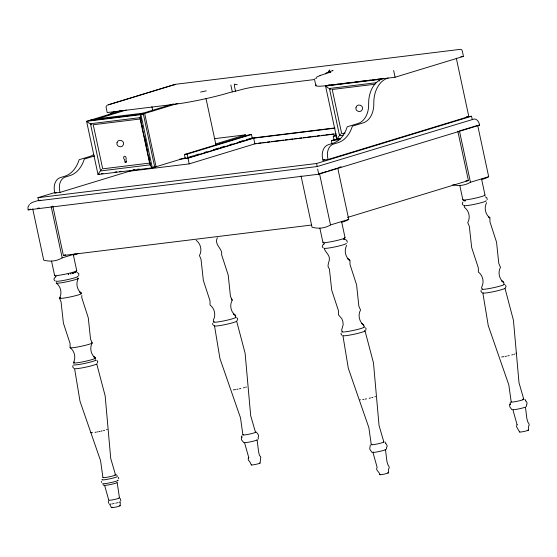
<?xml version="1.0" encoding="UTF-8"?>
<svg xmlns="http://www.w3.org/2000/svg" width="557" height="557" viewBox="0 0 557 557"><rect width="100%" height="100%" fill="white"/><g stroke="black" fill="none" stroke-linecap="round" stroke-linejoin="round"><path stroke-width="0.84" d="M120.145 505.728L120.284 501.725M260.091 463.048L260.773 456.942L259.409 455.264L258.587 451.811L257.104 439.863M388.466 472.802L388.605 468.799C390.429 467.796 387.874 464.587 388.069 465.199L386.948 461.628L385.486 449.59M528.412 430.122L528.551 426.119C530.375 425.109 527.813 421.9 528.008 422.519L526.908 418.885L525.432 406.909A6.44 0.564 -12.1 0 1 521.582 408.26A6.44 0.564 -12.1 0 1 514.71 409.597M76.024 271.593L76.128 272.081M344.344 238.661L344.449 239.155M464.002 200.819L463.897 200.325M81.886 295.482L81.698 297.466L88.285 317.831L90.54 339.116L92.225 342.917C89.399 347.944 90.847 354.698 95.484 358.123L93.437 356.424L95.338 357.998M108.26 501.196L108.719 503.319M120.806 500.736L120.354 498.612M212.725 323.234L212.677 324.265L213.54 325.525M347.262 242.295L346.844 240.346L345.326 239.545M341.107 332.989L341.058 334.019L341.914 335.279M487.208 199.615L486.79 197.665L485.265 196.865M481.046 290.308L480.997 291.339L481.861 292.599M55.742 276.432C55.888 276.857 52.337 278.98 54.851 280.791M217.397 237.721C213.63 244.69 223.037 248.819 221.602 254.716L228.231 275.151L230.445 296.373L232.165 300.279C229.345 305.271 230.835 312.031 235.43 315.443L235.827 317.379M258.309 439.083L258.135 437.628C259.632 435.456 257.39 433.423 256.199 432.044M379.115 81.169L379.895 79.386L382.304 78.648M241.543 437.586L241.947 436.994L241.341 438.115L241.494 439.765L243.792 442.711M248.408 457.986L248.791 457.436L248.206 458.508L248.366 460.159L249.613 461.384L251.311 464.921M509.864 404.661L510.268 404.069L509.662 405.183L509.815 406.833L511.855 409.667M78.37 278.305C75.543 283.325 76.991 290.086 81.635 293.504L79.588 291.805L81.482 293.379M73.35 362.844C76.163 357.838 74.708 351.056 70.091 347.638L70.071 343.481L63.401 323.144L61.068 301.866L59.502 298.225C62.314 293.219 60.852 286.437 56.243 283.026M346.698 245.372C343.864 250.399 345.312 257.153 349.956 260.579L350.019 264.54L356.605 284.906L358.861 306.19L360.546 309.991C357.719 315.011 359.168 321.772 363.805 325.191L364.215 327.091M486.637 202.692C483.824 207.698 485.286 214.48 489.895 217.898L489.958 221.86L496.552 242.225L498.8 263.51L500.492 267.311C497.68 272.317 499.135 279.092 503.751 282.51L504.155 284.411M100.58 170.936L90.464 123.731L140.489 117.59L140.106 118.85L149.708 163.612L150.606 164.795L100.58 170.936L101.583 169.377M343.008 135.247L339.561 135.671L340.564 134.112M78.718 275.701L78.816 273.703L77.249 272.519M73.002 365.448L72.737 366.952L73.594 368.212M97.461 363.122L97.733 361.618L96.869 360.358M237.407 320.435L237.672 318.938L236.816 317.678M365.782 330.19L366.053 328.693L365.587 327.767M324.014 243.75C324.028 243.688 320.707 246.382 323.178 247.858M329.257 70.593L328.985 71.999A1.95 1.393 83 0 1 329.138 70.836L329.765 70.078A1.95 1.393 83 0 0 329.257 70.593L329.354 70.447M75.689 271.9L72.647 273.264L73.19 273.369M344.122 239.468L344.01 238.974M519.632 431.995L516.506 426.697L517.112 424.504M344.087 238.995L343.975 238.5M464.266 200.492L464.371 200.986M106.568 105.726L106.032 106.93L107.209 112.556L175.1 104.222A39.025 3.398 -12.1 0 0 229.066 92.713L239.03 90.269A11.704 1.023 -12.1 0 1 255.217 86.815L314.67 79.526M29.451 204.433L27.961 207.12L28.135 209.885L318.729 174.223L479.584 125.158L479.389 124.246A5.855 4.073 73 0 0 474.091 119.045L317.232 166.543L38.593 200.736L37.939 197.693L55.345 192.388M462.86 202.017L462.261 203.918L463.118 205.178M505.394 287.913L506.041 286.528L505.526 285.087M314.963 78.739L315.297 78.349M332.71 70.843L333.044 70.461L326.548 72.744M370.335 445.001L369.695 448.984L371.909 452.354M386.412 449.262L386.509 447.382C388.264 446.359 385.91 443.226 385.883 443.748M510.282 402.321L510.184 404.194M526.358 406.575L526.456 404.702C528.203 403.679 525.857 400.546 525.829 401.068M74.687 272.338L74.325 272.728L74.791 272.833M99.926 171.424L98.004 174.529L152.326 167.866L185.126 157.861M338.9 136.159L336.985 139.264L340.431 138.839M68.532 274.086L68.163 274.427L68.636 274.58M72.647 273.264L73.085 272.874M70.983 273.473L70.551 273.842L71.087 273.96M30.287 203.646L32.376 202.351L38.537 200.367M316.501 77.214L320.519 75.362L330.788 72.055L330.023 72.41M343.787 239.35L344.226 238.8M464.023 200.471L465.297 200.492M107.174 105.224L174.982 84.462M320.038 75.571L320.519 75.362M55.54 276.899L56.194 276.613M323.861 243.973L324.515 243.688M106.505 429.684L107.209 429.433M374.833 396.758L375.529 396.5M119.282 502.226L119.72 502.066M245.574 387.282L246.452 387.004M513.902 354.356L514.772 354.078M108.357 104.758L175.17 84.365M121.892 110.551L86.6 121.315L98.004 174.529L99.619 174.042M126.237 110.021L94.697 119.637L90.352 120.173M173.526 103.915L140.322 114.039L144.667 113.503L156.078 166.717L153.182 167.072M177.871 103.379L140.914 114.651L86.6 121.315L89.677 123.598M94.634 155.925L84.302 159.072A31.826 22.691 83 0 1 69.319 175.789L65.294 177.022A11.704 8.348 83 0 0 59.696 190.877L60.024 192.395L131.229 170.679M329.333 84.908L325.573 86.05L336.985 139.264L339.394 138.526M316.265 84.887A39.025 3.398 -12.1 0 0 327.182 85.562L395.08 77.228L463.445 56.375L462.303 51.056A1.95 1.358 73 0 0 460.535 49.322L175.378 84.316A1.95 1.358 73 0 0 174.536 84.991M125.053 162.191L126.523 162.01L125.931 159.274A1.755 1.218 73 0 0 125.562 156.733A1.755 1.218 73 0 0 123.758 156.956A1.755 1.218 73 0 0 124.469 159.455L125.053 162.191L126.481 161.753M93.743 154.386A21.062 15.018 83 0 1 90.269 156.315L79.143 159.706A31.826 22.691 83 0 1 64.159 176.423L60.135 177.655A11.704 8.348 83 0 0 54.537 191.511L54.864 193.028L56.522 192.52M215.691 143.943L245.442 134.871L245.762 136.388M184.437 154.477L248.777 134.85L251.492 134.516L252.307 138.317L187.967 157.944L185.251 158.279L184.437 154.477L187.152 154.143L251.492 134.516M38.593 200.736L40.25 200.228M187.73 157.52L193.502 155.758M195.152 155.257L199.274 153.997M204.224 152.486L206.703 151.734M213.296 149.722L219.075 147.96M220.725 147.459L224.847 146.199M229.797 144.688L232.269 143.936M238.869 141.924L242.998 140.663M246.298 139.661L248.77 138.902M179.451 159.232L187.988 158.181L253.672 138.15L334.868 128.187M28.135 209.885L30.621 209.126M129.461 171.215L189.206 163.883L254.89 143.852L336.087 133.889M340.097 138.672L334.082 140.009L333.267 136.207L336.56 135.205M332.076 143.845L331.38 140.587L334.708 139.57M334.082 140.009L335.732 139.508M382.993 78.634A27.766 19.801 83 0 0 368.643 104.11A21.062 15.018 83 0 1 358.318 123.417L347.192 126.815A31.826 22.691 83 0 1 332.209 143.532L328.184 144.757A11.704 8.348 83 0 0 322.587 158.613L322.914 160.131L324.571 159.629M322.914 160.131L328.073 159.497L468.82 116.573L456.294 58.123M37.939 197.693L316.585 163.5L471.535 116.239L472.19 119.282M338.593 167.518L341.079 166.759M326.966 171.361L319.509 173.638L330.51 224.951L348.738 219.388L337.737 168.075L328.623 170.853M476.855 125.645L459.448 130.951L470.449 182.264A46.085 32.062 73 0 1 452.764 184.736M52.797 206.076L63.387 255.489L65.656 254.793M32.717 208.833L43.718 260.147A46.085 32.062 73 0 0 62.189 257.877L75.446 253.832M347.533 217.439L468.416 180.565L457.819 131.153M470.449 182.264L488.684 176.708L477.683 125.395M243.395 387.895L244.551 387.581M103.456 430.575L104.605 430.269M511.716 354.969L512.872 354.656M371.777 397.649L372.925 397.336M117.402 502.776L118.112 502.581M100.887 431.202L102.203 430.888M369.207 398.276L370.523 397.963M115.814 503.159L116.629 502.971M200.597 92.079L206.264 90.833M239.475 388.821L240.826 388.521M507.796 355.888L509.154 355.589M98.854 431.64L99.87 431.424M236.802 389.35L238.124 389.099M505.122 356.424L506.445 356.167M365.176 399.104L366.499 398.847M113.322 503.674L114.143 503.521M96.855 432.03L97.844 431.842M95.003 432.35L95.908 432.197M235.541 389.573L233.341 389.893M503.862 356.64L501.662 356.967M362.76 399.508L363.923 399.327M111.832 503.925L112.549 503.813M460.855 56.696L463.445 56.375M331.506 84.643L333.678 84.372M327.989 85.318L334.889 84.469M336.609 84.26L339.199 83.94M340.919 83.731L348.682 82.777M350.409 82.561L352.992 82.248M354.718 82.032L357.302 81.719M359.028 81.503L366.784 80.556M368.511 80.34L371.094 80.027M372.821 79.811L375.411 79.498M377.131 79.282L380.584 78.864M379.895 79.386L325.573 86.05L328.651 88.333M339.561 135.671L329.438 88.466L376.017 82.749M374.903 84.239L332.23 89.475L341.678 133.569L345.089 133.151M97.649 118.738L143.274 113.141M89.016 120.584L143.33 113.913L154.735 167.128L151.288 167.553M141.046 118.878L93.249 124.74L102.704 168.834L150.501 162.964M214.361 138.686L245.442 134.871M251.284 138.199L334.896 127.936M249.592 138.651L252.307 138.317M466.244 116.886L471.535 116.239M254.236 143.692L255.955 143.476M258.545 143.163L261.129 142.843M262.855 142.634L265.438 142.314M267.165 142.105L269.748 141.784M271.475 141.575L279.231 140.622M280.951 140.413L283.541 140.092M285.261 139.884L287.851 139.563M289.57 139.354L293.017 138.93M294.744 138.721L297.327 138.401M299.053 138.192L301.636 137.871M303.363 137.663L305.946 137.342M307.673 137.133L311.119 136.709M312.846 136.5L315.429 136.18M317.156 135.971L319.739 135.65M321.466 135.442L324.049 135.121M325.775 134.912L329.222 134.488M330.949 134.272L333.532 133.959M333.267 136.207L335.982 135.88L336.797 139.675M331.38 140.587L339.916 139.542M477.857 125.374L479.584 125.158M101.283 173.687L103.01 173.478M115.076 171.995L116.803 171.786M119.386 171.465L121.113 171.257M133.186 169.774L134.905 169.565M137.495 169.244L139.215 169.036M54.864 193.028L60.024 192.395M37.758 208.214L39.436 208.005M465.826 180.886L468.416 180.565M63.387 255.489L311.516 225.035M91.794 432.719L92.511 432.671M110.195 504.099L110.641 504.071M359.961 399.794L360.449 399.773M234.511 84.184L237.261 84.796M515.956 353.117L516.395 353.27L519.006 382.777L523.803 399.306M91.264 432.719L90.826 432.566L79.999 401.235L74.575 368.546A11.314 0.989 -12.1 0 0 85.715 367.174A11.314 0.989 -12.1 0 0 96.709 363.825L105.162 395.874L110.725 458.453L115.536 474.919M75.794 272.394L75.905 271.725M331.018 89.586L329.438 88.466M92.037 124.852L90.464 123.731M464.844 200.75L465.401 200.986M116.26 474.724L117.172 475.56M103.853 485.398L102.934 484.562M488.482 216.722L489.895 217.898L488.364 216.624M233.383 313.744L235.43 315.443L233.891 314.169M525.014 399.341L525.641 400.901M385.068 442.021L385.695 443.581M316.195 77.896L316.675 78.307M196.182 240.339C200.826 243.764 202.268 250.525 199.441 255.545L201.007 259.186L203.347 280.456L210.017 300.801L210.038 304.958C214.675 308.376 216.123 315.137 213.296 320.164L213.7 322.064M118.258 477.203L118.787 478.769M379.693 474.675C379.853 471.751 374.931 470.282 377.11 467.253L372.898 452.249M109.597 504.008L111.372 507.601M140.079 117.276L150.453 165.638L152.326 167.866L140.914 114.651L140.141 117.409M90.826 432.566L100.545 460.597L102.941 477.6M101.555 482.446L101.318 481.352M512.837 409.597L517.049 424.594M104.57 485.203L108.782 500.207M232.165 300.279L231.552 298.239M383.857 441.986L379.052 425.527L373.482 362.941L365.03 330.893M255.475 432.26L250.685 415.71L245.108 353.187L236.648 321.18M504.969 288.213L513.429 320.261L516.395 353.27M119.47 497.923L117.165 482.515M342.089 331.777L341.671 329.911L343.154 324.78L342.91 321.723L341.866 318.792L338.454 314.782L338.433 310.618L331.721 290.211L329.396 268.899C326.708 266.573 328.727 263.134 329.298 260.161C330.392 254.981 325.128 252.439 324.153 248.192A11.314 0.989 -12.1 0 0 336.156 246.64A11.314 0.989 -12.1 0 0 346.141 243.346M319.864 228.182L322.935 242.448M481.582 179.103L485.008 195.089M459.81 185.502L462.874 199.81M464.099 205.512L464.503 207.413C469.147 210.831 470.588 217.592 467.762 222.619L469.328 226.253L471.668 247.531L478.338 267.868L478.359 272.025C482.996 275.45 484.444 282.211 481.617 287.231L482.021 289.132M395.08 77.228L393.646 70.495M314.691 80.201L315.833 85.52M341.636 221.783L345.062 237.769M328.073 159.497L327.746 157.979A11.704 8.348 83 0 1 333.344 144.124L337.368 142.898A31.826 22.691 83 0 0 352.351 126.181L363.477 122.784A21.062 15.018 83 0 0 373.803 103.477A27.766 19.801 83 0 1 388.152 78.008M316.585 163.5L317.232 166.543M318.729 174.223L317.65 169.063M301.038 175.901L312.038 227.214A46.085 32.062 73 0 0 330.51 224.951M253.672 138.15L254.89 143.852M235.541 91.334L234.4 86.015A1.95 1.393 83 0 1 234.608 84.344M232.283 91.731L230.849 84.998M205.979 98.408L215.942 144.862M187.152 154.143L187.967 157.944M187.988 158.181L189.206 163.883M241.863 437.127L241.641 435.922M151.894 106.652L152.792 110.843M140.489 117.59L141.206 120.96M142.112 125.179L142.836 128.549M144.827 137.823L146.811 147.097M147.173 148.782L147.897 152.152M148.803 156.371L149.52 159.741M73.315 254.709L76.741 270.702M51.188 206.563L62.189 257.877M51.543 261.115L54.607 275.423M248.728 457.52L244.516 442.523A6.44 0.564 -12.1 0 0 251.103 441.694A6.44 0.564 -12.1 0 0 257.083 439.793M482.842 292.933L488.259 325.629L508.826 384.922L511.208 401.994M214.515 325.859L219.938 358.555L240.506 417.854L242.887 434.92M371.268 444.653L368.866 427.665L348.32 368.309L342.903 335.572A11.314 0.989 -12.1 0 0 355.547 333.915A11.314 0.989 -12.1 0 0 364.466 330.705M325.636 73.761A1.95 1.393 83 0 1 325.859 73.141M344.498 237.581A11.314 0.989 -12.1 0 1 334.068 241.125A11.314 0.989 -12.1 0 1 323.45 242.072M364.069 326.966A11.314 0.989 -12.1 0 1 357.65 329.417A11.314 0.989 -12.1 0 1 344.498 331.923M343.746 331.986A11.314 0.989 -12.1 0 1 342.207 331.631M383.536 441.882A6.44 0.564 -12.1 0 1 377.11 443.999A6.44 0.564 -12.1 0 1 371.93 444.27M385.166 449.478A6.44 0.564 -12.1 0 1 379.233 451.497A6.44 0.564 -12.1 0 1 373.19 452.033M387.609 472.747A4.491 0.39 -12.1 0 1 387.038 473.408A4.491 0.39 -12.1 0 1 381.162 474.655A4.491 0.39 -12.1 0 1 380.515 474.265M484.862 194.964A11.314 0.989 -12.1 0 1 474.014 198.445A11.314 0.989 -12.1 0 1 462.999 199.629M486.08 200.666A11.314 0.989 -12.1 0 1 475.232 204.147A11.314 0.989 -12.1 0 1 464.225 205.324M504.008 284.286A11.314 0.989 -12.1 0 1 493.161 287.767A11.314 0.989 -12.1 0 1 482.146 288.951M504.844 288.401A11.314 0.989 -12.1 0 1 492.242 291.924A11.314 0.989 -12.1 0 1 482.961 292.752M522.57 399.23A6.44 0.564 -12.1 0 1 518.532 400.998A6.44 0.564 -12.1 0 1 511.5 401.75M514.062 409.667A6.44 0.564 -12.1 0 1 512.92 409.667M527.918 430.046A4.491 0.39 -12.1 0 1 524.395 431.376A4.491 0.39 -12.1 0 1 519.841 431.828M235.27 317.149A11.314 0.989 -12.1 0 1 224.84 320.693A11.314 0.989 -12.1 0 1 214.222 321.64M236.426 320.992A11.314 0.989 -12.1 0 1 225.87 324.446A11.314 0.989 -12.1 0 1 214.64 325.678M255.35 432.148A6.44 0.564 -12.1 0 1 248.854 434.223A6.44 0.564 -12.1 0 1 243.179 434.683M259.868 462.971A4.491 0.39 -12.1 0 1 255.733 464.378A4.491 0.39 -12.1 0 1 251.52 464.754M78.412 253.386A46.085 32.062 73 0 1 73.447 255.043M348.738 219.388A46.085 32.062 73 0 1 341.768 222.118M488.684 176.708A46.085 32.062 73 0 1 481.714 179.438M115.898 112.862A27.766 19.801 83 0 1 120.103 110.899M109.081 114.749A27.766 19.801 83 0 1 114.944 111.532M76.177 270.507A11.314 0.989 -12.1 0 1 66.617 273.863A11.314 0.989 -12.1 0 1 54.732 275.235M77.82 276.272A11.314 0.989 -12.1 0 1 66.972 279.753A11.314 0.989 -12.1 0 1 55.958 280.937M77.806 278.11A11.314 0.989 -12.1 0 1 68.246 281.466A11.314 0.989 -12.1 0 1 56.361 282.838M81.071 293.316A11.314 0.989 -12.1 0 1 69.771 297.041A11.314 0.989 -12.1 0 1 60.671 297.522M91.661 342.729A11.314 0.989 -12.1 0 1 81.231 346.273A11.314 0.989 -12.1 0 1 70.614 347.213M94.92 357.928A11.314 0.989 -12.1 0 1 83.62 361.66A11.314 0.989 -12.1 0 1 74.527 362.134M95.331 359.829A11.314 0.989 -12.1 0 1 86.627 362.997A11.314 0.989 -12.1 0 1 73.761 364.744M114.833 474.808A6.44 0.564 -12.1 0 1 109.771 476.715A6.44 0.564 -12.1 0 1 103.24 477.363M117.269 476.423A7.902 0.689 -12.1 0 1 109.088 478.978A7.902 0.689 -12.1 0 1 102.279 479.514M117.792 480.176A7.902 0.689 -12.1 0 1 111.115 482.522A7.902 0.689 -12.1 0 1 102.822 483.483M117.095 482.627A6.44 0.564 -12.1 0 1 110.906 484.43A6.44 0.564 -12.1 0 1 104.653 485.279M118.871 497.833A5.466 0.473 -12.1 0 1 115 499.357A5.466 0.473 -12.1 0 1 108.845 500.116M119.658 505.652A4.491 0.39 -12.1 0 1 118.363 506.438A4.491 0.39 -12.1 0 1 112.674 507.608A4.491 0.39 -12.1 0 1 112.194 507.19M117.061 142.522C115.564 146.616 122.282 148.67 123.41 144.569C124.9 140.496 118.188 138.421 117.061 142.522M356.041 107.257C354.544 111.351 361.256 113.405 362.391 109.304C363.881 105.231 357.169 103.156 356.041 107.257M503.605 282.385L501.704 280.812L503.605 282.385M349.803 260.453L347.909 258.88L349.803 260.453M363.658 325.065L361.758 323.499L363.658 325.065"/></g></svg>
